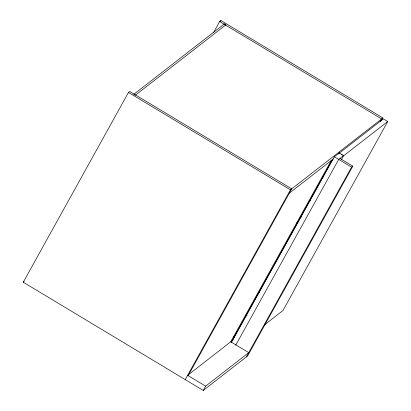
<?xml version="1.0" encoding="UTF-8"?>
<svg xmlns="http://www.w3.org/2000/svg" width="411" height="411" viewBox="0 0 411 411"><rect width="100%" height="100%" fill="white"/><g stroke="black" fill="none" stroke-linecap="round" stroke-linejoin="round"><path stroke-width="0.62" d="M339.969 158.425L352.823 166.157L247.622 355.947L203.245 390.45L23.273 282.223L128.473 92.434L129.732 91.458L291.707 188.86L188.372 375.279M213.453 32.757L219.674 21.526L220.933 20.55L382.908 117.952L381.351 120.762M220.311 21.675L220.933 20.55M185.243 379.625L290.449 189.836L382.908 117.952M203.245 390.45L205.628 386.15L248.747 352.623L230.751 341.798L331.189 160.614M232.01 340.822L332.442 159.632M231.316 342.635L334.343 156.776L339.296 152.923L343.668 155.548L341.392 159.771M338.674 154.043L339.296 152.923M235.688 345.261L338.715 159.401L343.668 155.548M246.364 356.923L351.569 167.133L352.823 166.157M380.093 121.738L381.649 118.933L219.674 21.526M339.198 153.216L383.355 118.882L387.727 121.512L282.948 310.541L264.381 324.978M23.273 282.223L24.11 281.571M289.323 193.16L333.28 158.98M343.57 155.841L387.727 121.512M299.717 218.19L301.232 217.008M296.824 222.88L298.34 221.704M233.191 339.902L187.632 375.325L205.628 386.15M341.382 154.531L342.476 155.183M334.343 156.776L351.569 167.133M309.211 200.214L310.31 200.871M128.473 92.434L290.449 189.836M258.498 292.195L259.598 292.853M233.628 336.696L234.681 337.328M246.107 314.549L247.032 315.314M324.623 173.735L324.644 174.418L324.505 173.951M322.82 176.987L322.841 177.675L322.702 177.203M247.607 312.679L247.622 313.367L247.484 312.894M245.804 315.931L245.819 316.619L245.68 316.146M224.38 23.9L133.77 94.345L135.311 95.27L225.922 24.824L224.38 23.9"/></g></svg>
